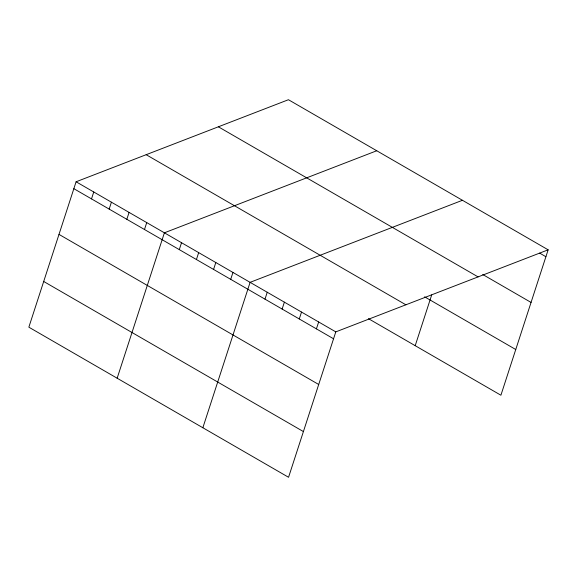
<?xml version="1.0" encoding="UTF-8"?>
<svg xmlns="http://www.w3.org/2000/svg" width="577" height="577" viewBox="0 0 577 577"><rect width="100%" height="100%" fill="white"/><g stroke="black" fill="none" stroke-linecap="round" stroke-linejoin="round"><path stroke-width="0.87" d="M76.092 181.777L28.85 327.181L288.558 477.28L335.8 331.876L548.15 249.819L288.442 99.72L76.092 181.777L335.8 331.876M91.512 198.892L93.755 191.99M109.168 209.098L111.411 202.195M126.832 219.303L129.075 212.401M144.488 229.509L146.731 222.607M117.153 378.216L164.395 232.812L376.745 150.756M179.288 249.625L181.531 242.715M196.432 259.527L198.676 252.625M213.569 269.437L215.812 262.528M230.713 279.34L232.957 272.438M202.852 427.745L250.101 282.341L462.444 200.284M264.994 299.153L267.238 292.25M282.131 309.063L284.382 302.153M299.275 318.966L301.519 312.063M316.412 328.876L318.663 321.966M415.202 345.688L431.69 294.941M548.15 249.819L500.908 395.223L368.458 318.67M539.675 253.123L545.907 256.722M482.754 274.508L531.056 302.427M218.366 126.803L478.073 276.895M424.6 296.83L515.759 349.518M146.169 154.701L405.876 304.793M73.849 188.686L333.556 338.778M58.998 234.392L318.706 384.484M43.701 281.475L303.408 431.574"/></g></svg>
